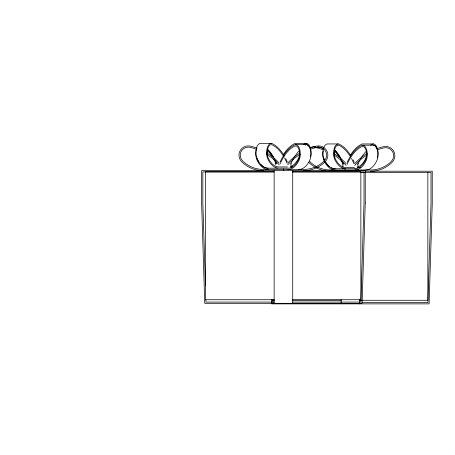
<?xml version="1.0" encoding="UTF-8"?>
<svg xmlns="http://www.w3.org/2000/svg" width="455" height="455" viewBox="0 0 455 455"><rect width="100%" height="100%" fill="white"/><g stroke="black" fill="none" stroke-linecap="round" stroke-linejoin="round"><path stroke-width="0.68" d="M275.685 164.784L275.946 162.776M290.916 166.786L291.001 163.447M342.945 163.322L342.945 167.338M357.909 167.338L357.909 163.322M271.22 143.399L260.482 143.399A9.299 4.647 -90 0 0 256.188 149.138A9.299 4.647 -90 0 0 257.194 159.267A30.468 15.237 -90 0 0 268.137 168.191L277.442 168.191M306.38 143.399L295.642 143.399A9.299 4.647 -90 0 0 294.436 143.712A57.876 28.938 90 0 0 283.26 154.825M338.219 143.945L327.481 143.945A9.299 4.647 -90 0 0 323.67 147.909M373.373 143.945L362.641 143.945A9.299 4.647 -90 0 0 361.435 144.263A57.876 28.938 90 0 0 350.259 155.371M295.642 144.639L306.38 144.639M362.641 145.185L373.373 145.185A8.059 4.027 90 0 1 376.865 149.212M287.514 166.951L278.881 166.951A29.262 14.628 90 0 1 268.37 158.397A8.059 4.027 -90 0 1 267.728 148.666A8.059 4.027 -90 0 1 272.261 144.912A56.659 28.329 -90 0 1 283.846 156.833M290.745 166.951L292.741 166.951M354.513 167.503L345.88 167.503A29.262 14.628 90 0 1 335.363 158.943A8.059 4.027 -90 0 1 334.726 149.212A8.059 4.027 -90 0 1 339.259 145.458A56.659 28.329 -90 0 1 350.526 156.85M357.078 167.503L360.4 167.503M344.441 168.742L335.136 168.742A30.468 15.237 90 0 1 325.188 161.639M354.974 168.742L345.874 168.742A30.468 15.237 90 0 1 334.931 159.819A9.299 4.647 90 0 1 334.192 148.592A9.299 4.647 90 0 1 339.419 144.263A57.876 28.938 -90 0 1 350.924 155.9M364.95 171.216L432.25 171.216L432.25 203.47L429.111 303.872L271.743 303.872L271.607 299.629M274.223 171.853L205.341 171.853L205.341 299.726L274.223 299.726M292.684 171.853L360.861 171.853L360.861 299.726L292.684 299.726M273.847 171.91L202.845 171.91L202.845 202.902L205.438 285.791M292.303 171.91L364.011 171.91L364.011 202.902L360.917 302.086L292.673 302.086M360.394 172.405L431.01 172.456L431.01 203.453L427.91 302.632L361.799 302.632M272.335 300.277L274.467 300.277M292.218 300.277L341.222 300.277M359.683 300.277L427.854 300.277L427.854 172.405M274.189 302.086L205.944 302.086L205.882 299.959M272.852 299.799L272.943 302.632M359.723 299.629L359.723 303.872M345.061 168.742L345.061 169.977M341.131 299.629L341.131 303.872M292.73 170.67L292.73 303.326M283.431 168.811L283.431 170.67M274.132 170.67L274.132 303.326M310.617 147.67A9.299 9.299 0 0 1 315.269 146.425M325.877 170.909A30.468 30.468 0 0 1 315.69 167.525M315.105 167.195A30.468 30.468 0 0 1 308.695 162.298M317.675 146.743A57.876 57.876 0 0 1 323.448 148.501M334.294 153.767A57.876 57.876 0 0 1 346.158 163.567M317.431 167.03A29.262 29.262 0 0 0 330.592 169.982L370.262 169.977A29.262 29.262 0 0 0 391.289 161.423A8.059 8.059 0 0 0 383.502 147.938A56.659 56.659 0 0 0 377.212 149.894M316.856 166.74A29.262 29.262 0 0 1 309.565 161.423M323.027 149.667A56.659 56.659 0 0 0 317.351 147.938A8.059 8.059 0 0 0 313.865 147.784M346.136 165.381A56.659 56.659 0 0 0 334.192 155.172A8.059 4.027 90 0 0 334.726 158.511M324.677 160.751A30.468 15.237 90 0 1 324.193 159.819A9.299 4.647 -90 0 1 323.454 148.592M353.086 159.87A57.876 28.938 -90 0 1 354.223 162.333M351.459 158.465A56.659 28.329 -90 0 1 354.024 163.766M334.664 150.076A56.659 28.329 -90 0 1 341.318 159.586M341.614 160.16A56.659 28.329 -90 0 1 343.286 163.772M354.985 169.977A30.468 15.237 90 0 0 365.928 161.059A9.299 4.647 -90 0 0 366.662 149.832A9.299 4.647 -90 0 0 361.435 145.503A57.876 28.938 -90 0 0 347.193 162.327M373.373 145.185A9.299 4.647 90 0 1 377.667 150.923A9.299 4.647 90 0 1 376.66 161.059A30.468 15.237 90 0 1 365.718 169.977M357.835 164.386A56.659 28.329 -90 0 1 360.132 159.705M360.747 158.624A56.659 28.329 -90 0 1 366.19 151.316M354.974 168.742A29.262 14.64 90 0 0 365.496 160.194A8.059 4.027 -90 0 0 366.127 150.451A8.059 4.027 -90 0 0 361.594 146.698A56.659 28.329 -90 0 0 347.097 164.386M370.273 171.216A30.468 30.468 0 0 0 392.159 162.298A9.299 9.299 0 0 0 383.178 146.743A57.876 57.876 0 0 0 376.774 148.734M354.695 163.567A57.876 57.876 0 0 1 367.134 153.42M354.718 165.381A56.659 56.659 0 0 1 367.213 154.825M323.186 150.923A9.299 4.647 -90 0 0 324.193 161.059A30.468 15.237 -90 0 0 335.136 169.977M334.948 150.207A57.876 28.938 90 0 1 339.202 155.57M339.538 156.082A57.876 28.938 90 0 1 340.511 157.675M335.142 168.742A29.262 14.628 90 0 1 331.286 167.804M329.448 166.581A29.262 14.628 90 0 1 326.087 162.736M334.664 151.316A56.659 28.329 90 0 1 339.476 157.572M340.721 159.705A56.659 28.329 90 0 1 343.019 164.386M324.631 160.183A8.059 4.027 -90 0 1 323.988 158.511M334.186 154.484A8.059 4.027 90 0 1 334.561 151.077M377.4 148.592A9.299 4.647 90 0 0 372.173 144.263A57.876 28.938 90 0 0 370.558 145.168M377.667 149.684A9.299 4.647 90 0 1 377.866 155.65M377.775 156.23A9.299 4.647 90 0 1 377.4 157.891M366.605 151.839A8.059 4.027 -90 0 1 365.484 158.943A29.262 14.628 90 0 1 357.886 166.991M257.081 148.182A57.876 57.876 0 0 0 250.677 146.192A9.299 9.299 0 0 0 241.696 161.747A30.468 30.468 0 0 0 263.582 170.67M266.727 152.869A57.876 57.876 0 0 1 279.165 163.015M256.648 149.348A56.659 56.659 0 0 0 250.358 147.392A8.059 8.059 0 0 0 242.572 160.871A29.262 29.262 0 0 0 263.599 169.431L303.263 169.431A29.262 29.262 0 0 0 324.29 160.877A8.059 8.059 0 0 0 316.504 147.392A56.659 56.659 0 0 0 310.213 149.348M266.641 154.273A56.659 56.659 0 0 1 279.137 164.829M284.25 155.889A57.876 28.938 -90 0 0 272.426 143.712A9.299 4.647 90 0 0 267.193 148.046A9.299 4.647 90 0 0 267.932 159.267A30.468 15.237 90 0 0 278.875 168.191L287.981 168.191A29.262 14.64 90 0 0 298.497 159.648M285.791 158.727A57.876 28.938 -90 0 1 287.224 161.787M284.46 157.913A56.659 28.329 -90 0 1 287.031 163.22M267.671 149.53A56.659 28.329 -90 0 1 274.325 159.04M274.911 160.194A56.659 28.329 -90 0 1 276.293 163.22M287.987 169.431A30.468 15.237 -90 0 0 298.929 160.507A9.299 4.647 -90 0 0 299.669 149.286A9.299 4.647 -90 0 0 294.436 144.952A57.876 28.938 -90 0 0 280.195 161.775M305.174 144.952A9.299 4.647 90 0 1 310.407 149.286A9.299 4.647 90 0 1 309.667 160.507A30.468 15.237 -90 0 1 298.725 169.431M290.836 163.84A56.659 28.329 -90 0 1 293.441 158.613M294.066 157.544A56.659 28.329 -90 0 1 299.191 150.77M280.098 163.84A56.659 28.329 -90 0 1 294.601 146.152A8.059 4.027 -90 0 1 299.134 149.905A8.059 4.027 -90 0 1 298.491 159.631M303.28 170.67A30.468 30.468 0 0 0 325.166 161.747A9.299 9.299 0 0 0 316.185 146.192A57.876 57.876 0 0 0 309.781 148.182M287.696 163.015A57.876 57.876 0 0 1 299.566 153.221M287.725 164.829A56.659 56.659 0 0 1 300.22 154.273M255.926 152.118A9.299 4.647 -90 0 0 257.194 160.507A30.468 15.237 -90 0 0 268.137 169.431M255.994 151.526A9.299 4.647 -90 0 1 256.313 149.82M267.955 149.661A57.876 28.938 90 0 1 272.209 155.018M272.539 155.53A57.876 28.938 90 0 1 273.512 157.123M275.355 160.558A57.876 28.938 90 0 1 276.492 163.015M268.143 168.196A29.262 14.628 90 0 1 260.709 164.335M259.094 162.19A29.262 14.628 90 0 1 258.343 160.962M258.099 160.53A29.262 14.628 90 0 1 257.632 159.637A8.059 4.027 -90 0 1 256.995 157.965M267.671 150.77A56.659 28.329 90 0 1 272.477 157.026M273.722 159.159A56.659 28.329 90 0 1 276.026 163.84M267.568 157.339A8.059 4.027 90 0 1 267.33 156.019M267.204 153.233A8.059 4.027 90 0 1 267.568 150.525M310.407 148.046A9.299 4.647 90 0 0 305.174 143.712A57.876 28.938 90 0 0 303.559 144.622M310.674 149.138A9.299 4.647 90 0 1 310.549 156.81M299.532 150.611A8.059 4.027 -90 0 1 299.657 151.993M299.532 154.78A8.059 4.027 -90 0 1 298.491 158.391A29.262 14.628 -90 0 1 290.887 166.439M305.333 144.912A8.059 4.027 90 0 1 308.968 146.521M365.251 202.924L362.117 303.326L204.744 303.326L201.605 202.924L201.605 170.67L365.251 170.67L365.251 202.924"/></g></svg>
